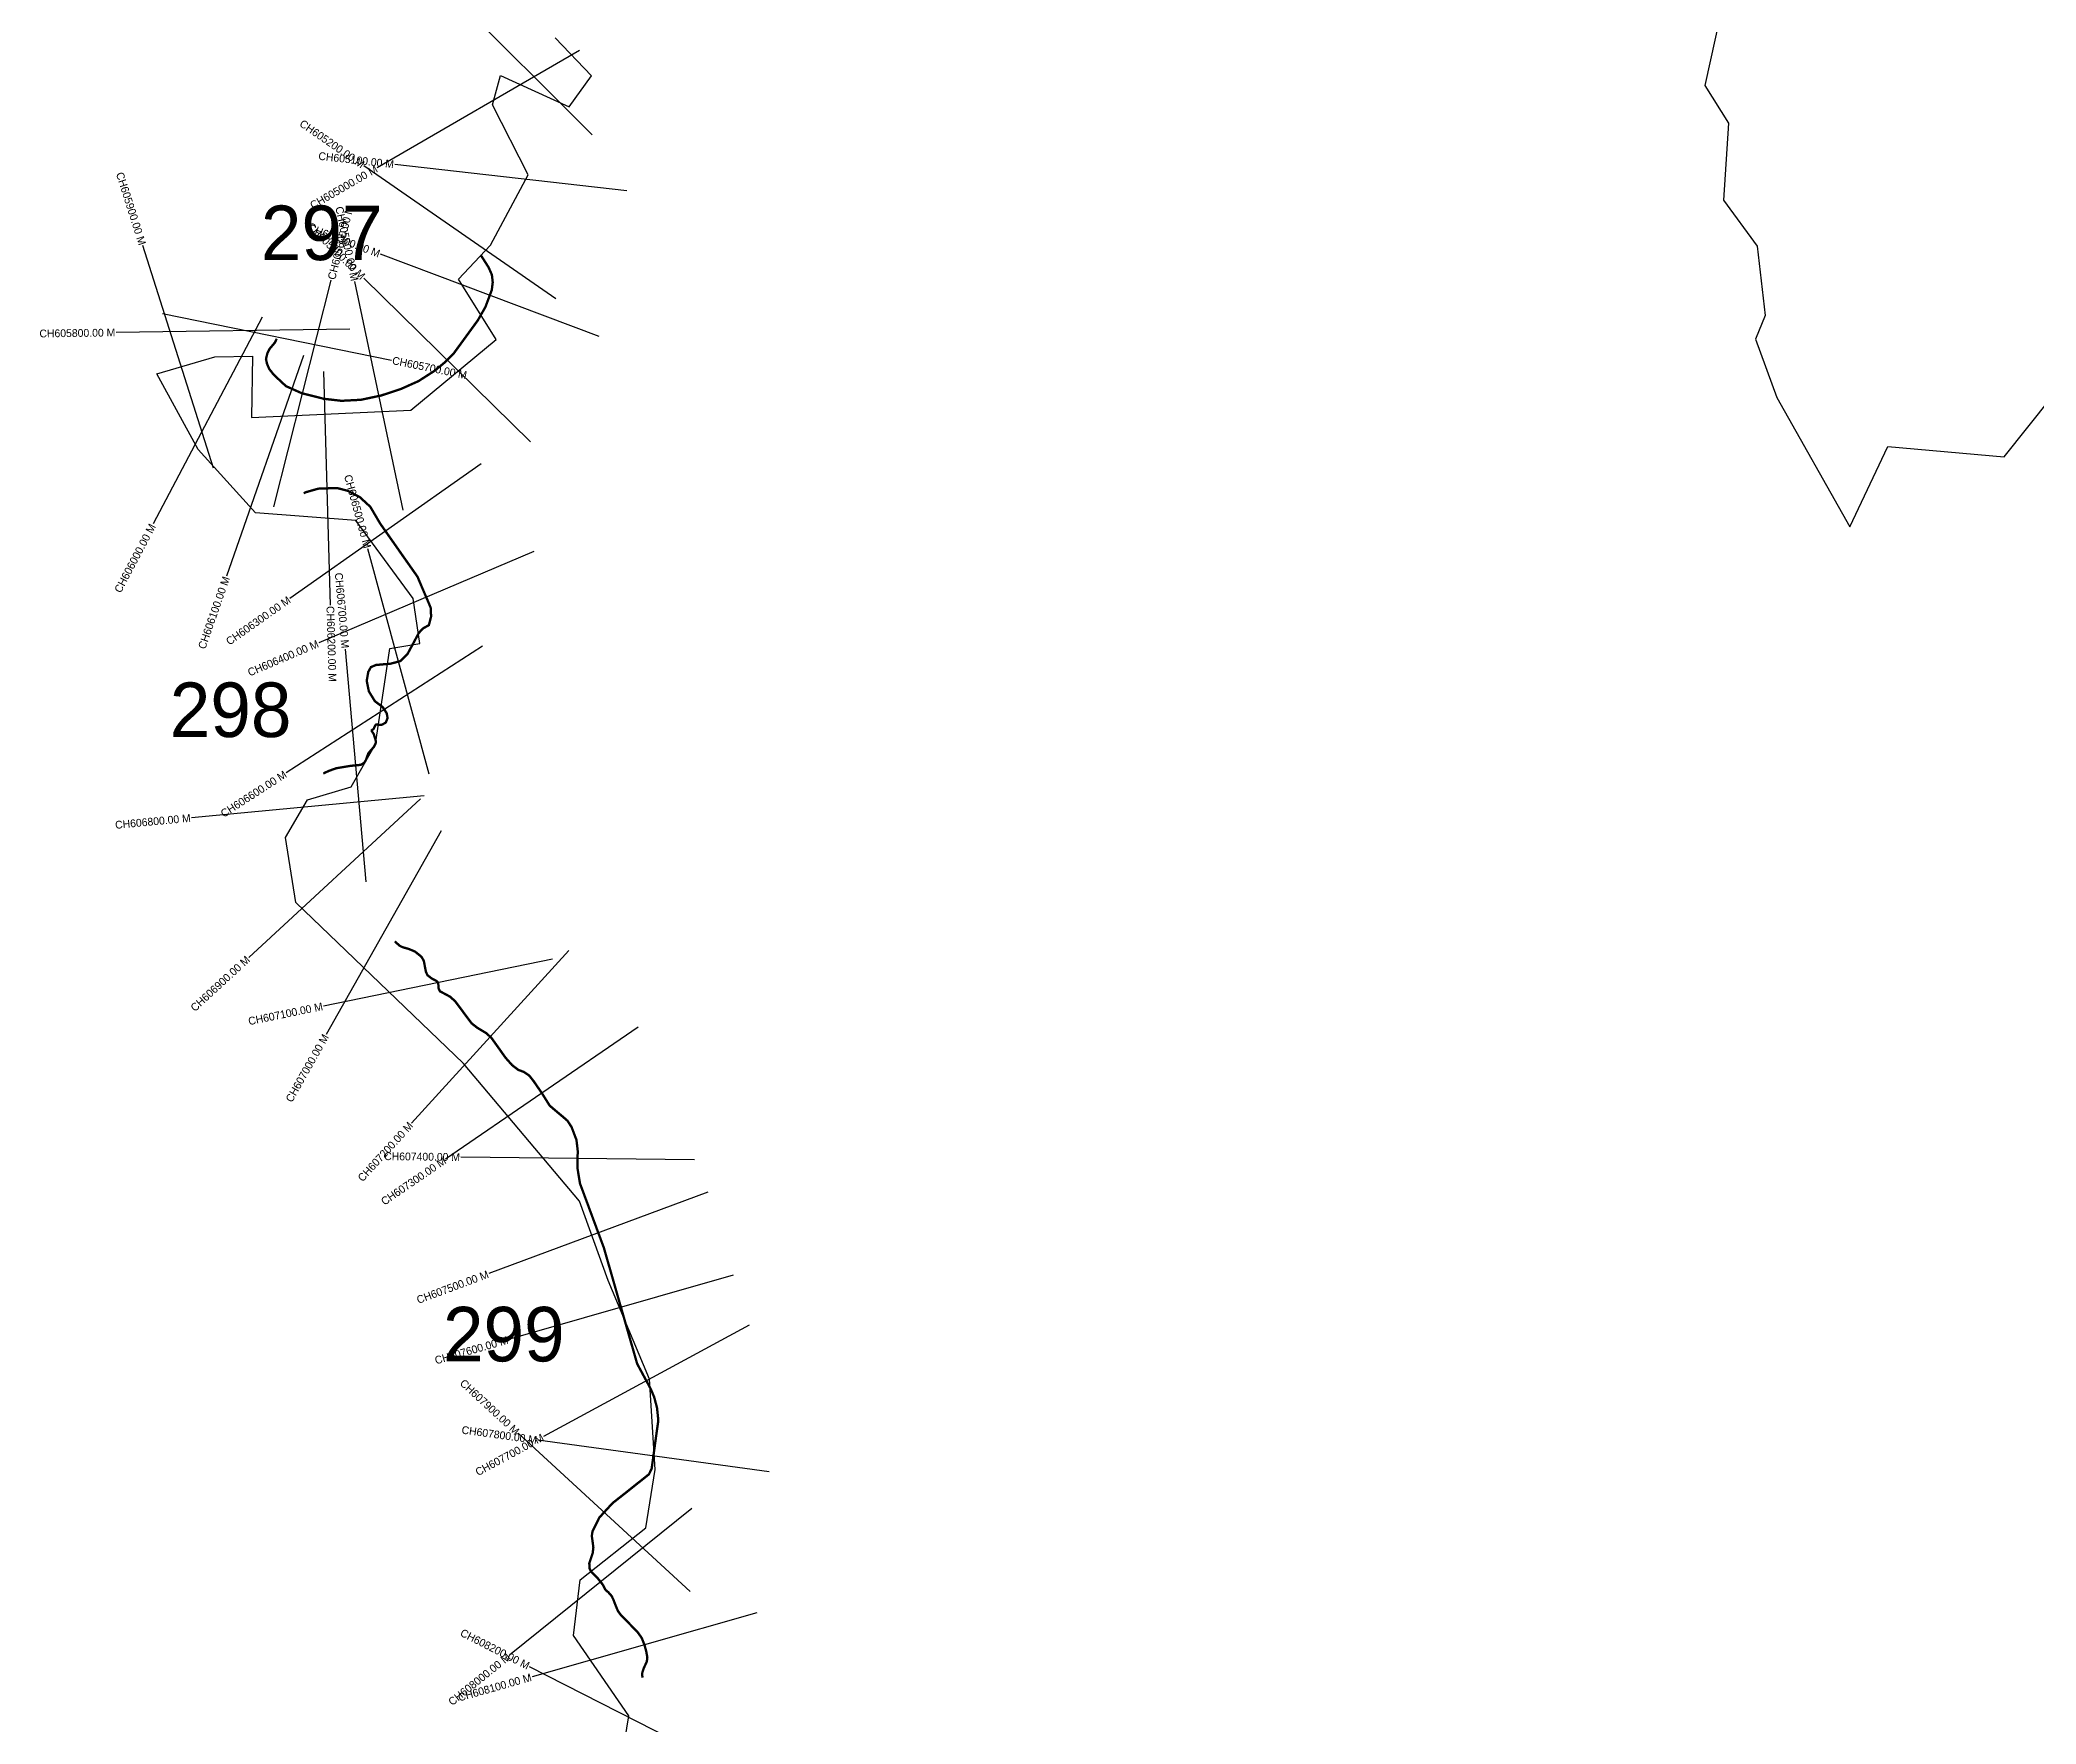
# Model space of a CAD drawing. Header units: metres. Extents: x 319599 to 325959, y 1824838 to 1831473.
# Drawn here: x 319599 to 322162, y 1827826 to 1829988 of the extents above; entities that cross this region are included whole.
import ezdxf
from ezdxf.enums import TextEntityAlignment as Align

# ---------------------------------------------------------------- set-up
doc = ezdxf.new("R2010")
doc.units = ezdxf.units.M
for name, color, linetype in [('CS', 134, 'Continuous'), ('CSMark', 6, 'Continuous'), ('NATURALLY PROTECTED', 3, 'Continuous')]:
    doc.layers.add(name, color=color, linetype=linetype)

msp = doc.modelspace()

# ---------------------------------------------------------------- linework, layer by layer
at = {"color": 6}
for points in [[(321809.5, 1830261.8), (321736.2, 1829929.4), (321766.5, 1829881.3), (321760.2, 1829782.3), (321803.6, 1829723.4), (321813.5, 1829634.3), (321801.1, 1829603.8), (321828.5, 1829529), (321922.3, 1829363.1), (321971.3, 1829466.2), (322120.4, 1829452.7), (322181.1, 1829529.2)], [(320337.7, 1827730.9), (320354.9, 1827836.9), (320283.9, 1827939.7), (320292.5, 1828011.4), (320376.5, 1828077.9), (320388.6, 1828153.1), (320381.2, 1828268.9), (320360.2, 1828318.8), (320328.1, 1828395.6), (320291.7, 1828497.6), (320142.5, 1828674.3), (319927.1, 1828880.9), (319914.1, 1828964.3), (319942.3, 1829012.5), (319998.2, 1829029.4), (320029.7, 1829084.1), (320048.1, 1829206.8), (320086.6, 1829213.3), (320078, 1829271.2), (320004.4, 1829371), (319875.7, 1829381.2), (319802, 1829462.2), (319748.9, 1829559.5), (319823.2, 1829581.1), (319871.6, 1829582.1), (319870.2, 1829503.2), (320074.8, 1829512.9), (320184.6, 1829603.7), (320136.1, 1829681.1), (320177.4, 1829724.7), (320225.4, 1829814.9), (320179.9, 1829904.9), (320190, 1829942.3), (320278.1, 1829902.1), (320307.1, 1829942.1), (320260.2, 1829990.8)]]:
    msp.add_lwpolyline(points, dxfattribs=at)
at = {"layer": 'CS'}
for p, q in [((320307.6, 1829866.1), (320095.4, 1830078.2)), ((320291.3, 1829974.5), (320031.8, 1829824)), ((320352.3, 1829794.2), (320054.2, 1829828.2)), ((320261.3, 1829655.5), (320014.7, 1829826.4)), ((319821.7, 1829438.3), (319730.8, 1829724.2)), ((320316.7, 1829607.4), (320035.8, 1829712.9)), ((319899, 1829388.9), (319972.7, 1829679.8)), ((320065.3, 1829384.3), (320003.2, 1829677.8)), ((320228.7, 1829472.2), (320014.6, 1829682.3)), ((319884.1, 1829632), (319744, 1829366.7)), ((319756.3, 1829636.8), (320050.3, 1829577.1)), ((319996.5, 1829616.7), (319696.5, 1829612.6)), ((319937.1, 1829583), (319838.5, 1829299.7)), ((319962.7, 1829562.3), (319971.5, 1829262.4)), ((320165.1, 1829443.7), (319919.7, 1829271.2)), ((320232.7, 1829331.4), (319956.7, 1829214)), ((320098.6, 1829045.4), (320019.8, 1829334.8)), ((320166.8, 1829210), (319914.8, 1829047.2)), ((320017.5, 1828907.4), (319991, 1829206.2)), ((320092, 1829017.6), (319793.3, 1828989.5)), ((320087.3, 1829013.7), (319866.8, 1828810.4)), ((320114, 1828972.6), (319966.4, 1828711.5)), ((320256.7, 1828808), (319962.8, 1828747.9)), ((320277.9, 1828819.3), (320075.8, 1828597.6)), ((320367, 1828720.6), (320119.4, 1828551.2)), ((320439.1, 1828550.4), (320139.1, 1828554)), ((320456.3, 1828509), (320175.1, 1828404.4)), ((320488.9, 1828402.4), (320200.5, 1828319.7)), ((320509.2, 1828338.4), (320245.3, 1828195.5)), ((320433.5, 1827996.5), (320212.7, 1828199.6)), ((320535, 1828149.9), (320237.8, 1828190.7)), ((320435.5, 1828102.7), (320201.7, 1827914.7)), ((320519.2, 1827968.8), (320230.6, 1827886.9)), ((320494.7, 1827763.8), (320227.3, 1827899.8))]:
    msp.add_line(p, q, dxfattribs=at)
at = {"layer": 'NATURALLY PROTECTED', "const_width": 3, "flags": 128}
for points in [[(320164.1, 1829711.8), (320165.6, 1829710.5), (320174.8, 1829696.1), (320179, 1829686.6), (320180.1, 1829677), (320178.9, 1829667.1), (320170.6, 1829645), (320160.8, 1829627.9), (320130.2, 1829585.9), (320119.1, 1829574.6), (320105.7, 1829563.5), (320084.8, 1829550.1), (320062.5, 1829540.1), (320036.8, 1829531.6), (320010.8, 1829526.1), (319985.9, 1829524.8), (319963.2, 1829527.4), (319934.8, 1829534.6), (319914.7, 1829543.6), (319908.3, 1829549.5), (319898.7, 1829558.6), (319893, 1829565.9), (319890.2, 1829572.7), (319889, 1829578.4), (319890.7, 1829585.6), (319893.6, 1829591.5), (319896.9, 1829595.4), (319900.4, 1829599.5), (319902.8, 1829604.6)], [(319937.4, 1829406.2), (319940.3, 1829407.5), (319955.9, 1829412), (319967, 1829412.4), (319980.2, 1829412.8), (319994, 1829409.3), (320009.5, 1829401.1), (320022.9, 1829388.8), (320035.6, 1829367.2), (320052.6, 1829343), (320064.7, 1829325.7), (320083.5, 1829299), (320091.5, 1829280.2), (320096.3, 1829269.1), (320100.4, 1829259.3), (320101, 1829247.9), (320098.1, 1829236.8), (320090.4, 1829232.5), (320085.2, 1829226.8), (320078, 1829213.4), (320070.9, 1829200.2), (320061.8, 1829190.8), (320049.2, 1829187.4), (320040.2, 1829186.6), (320030.3, 1829185.7), (320023.7, 1829183), (320020.3, 1829176.8), (320018.3, 1829165.3), (320021.1, 1829151.8), (320028.8, 1829139.2), (320038.9, 1829131.6), (320044, 1829123.7), (320045.1, 1829117.5), (320042.8, 1829111.8), (320038.2, 1829109.2), (320036, 1829108.7), (320033.6, 1829108.8), (320031.9, 1829109.3), (320030.8, 1829109.3), (320030, 1829109), (320029.5, 1829108.3), (320028.5, 1829106.6), (320027.5, 1829104.3), (320026.7, 1829103.2), (320025.7, 1829102.6), (320024.9, 1829102), (320024.7, 1829101.3), (320024.7, 1829100.6), (320025.6, 1829099.6), (320027.2, 1829097.4), (320028.9, 1829091.9), (320030.1, 1829087.8), (320029.8, 1829085.2), (320027.4, 1829080.4), (320023.1, 1829075.5), (320020.3, 1829072.1), (320018.5, 1829067.2), (320017.2, 1829063.5), (320015.2, 1829060.2), (320011.1, 1829057.7), (320006.7, 1829057), (319998.1, 1829056.3), (319979.4, 1829053.2), (319970.4, 1829050), (319965.9, 1829048), (319962.6, 1829046.3)], [(320054.4, 1828830.8), (320060.6, 1828825.3), (320064.4, 1828823.4), (320071.9, 1828821.3), (320080, 1828818), (320086.1, 1828813.2), (320089.3, 1828810), (320091.6, 1828805.9), (320092.8, 1828799.7), (320094.3, 1828791.9), (320096.3, 1828787.5), (320101.6, 1828783.4), (320107.6, 1828780.2), (320109.7, 1828778.3), (320110.3, 1828775.1), (320110.7, 1828770.1), (320112.4, 1828766.8), (320117.9, 1828763.9), (320125.3, 1828759.9), (320131.8, 1828754.1), (320139.8, 1828743.4), (320146.7, 1828734.1), (320153, 1828725.7), (320160.1, 1828720.1), (320171.8, 1828713.1), (320178.4, 1828707), (320186, 1828696.4), (320196.5, 1828681.6), (320204.9, 1828672.1), (320212.8, 1828666), (320219.9, 1828663.4), (320226.8, 1828658.8), (320232.6, 1828651.5), (320243.7, 1828635.3), (320253.2, 1828620.1), (320259.6, 1828614.6), (320268.8, 1828606.9), (320275.9, 1828600.8), (320281.3, 1828592.6), (320287.6, 1828576), (320289.2, 1828562.2), (320288.9, 1828539.7), (320292.1, 1828520.2), (320322.8, 1828437.5), (320365.5, 1828288.7), (320382.9, 1828256.5), (320387.3, 1828246.1), (320391, 1828232.2), (320392.7, 1828216), (320390.3, 1828199), (320386.3, 1828169.7), (320384.1, 1828154), (320380.7, 1828146.9), (320375.1, 1828142.4), (320365.4, 1828134.7), (320350.7, 1828123), (320333.9, 1828109.8), (320316.9, 1828091.2), (320313.6, 1828084.5), (320310.2, 1828077.7), (320308.2, 1828073.5), (320307.3, 1828067.7), (320308.3, 1828060.5), (320309.3, 1828052.7), (320308.4, 1828045.7), (320306.3, 1828039.3), (320304.1, 1828032.5), (320304.2, 1828026.4), (320306.5, 1828021.9), (320314.1, 1828014.3), (320319.6, 1828007.5), (320322.1, 1828004), (320324, 1827999.9), (320325.5, 1827997.8), (320328.5, 1827995.4), (320332.8, 1827990.5), (320335.1, 1827985.7), (320337, 1827980.6), (320340.8, 1827971.4), (320344.7, 1827966), (320350.6, 1827960), (320353.6, 1827957), (320359.3, 1827951.2), (320365.6, 1827944.9), (320371.3, 1827936.9), (320374.8, 1827928.2), (320377.1, 1827919.9), (320378.6, 1827911.6), (320377.9, 1827906.4), (320376.3, 1827902.9), (320374, 1827898), (320372.3, 1827892.9), (320371.8, 1827890.5), (320372.2, 1827887.3), (320372.6, 1827885.8)]]:
    msp.add_lwpolyline(points, dxfattribs=at)

# ---------------------------------------------------------------- texts
at = {"char_height": 70, "attachment_point": 1}
for s, width, insert in [('297', 145.682, (319882.4, 1829775.4)), ('298', 95.172, (319765.5, 1829163.2)), ('299', 95.172, (320116.2, 1828361.7))]:
    msp.add_mtext_dynamic_manual_height_columns(s, width=width, gutter_width=1, heights=[0], dxfattribs=dict(at, insert=insert))
at = {"layer": 'CSMark'}
for s, rotation, p in [('CH605200.00 M', 325.2949, (320013.9, 1829826.9)), ('CH605100.00 M', 353.4992, (320053.2, 1829828.3)), ('CH605900.00 M', 287.6369, (319730.5, 1829725.1)), ('CH605000.00 M', 30.116, (320031, 1829823.5)), ('CH605400.00 M', 315.5437, (320013.9, 1829683)), ('CH605300.00 M', 339.4052, (320034.9, 1829713.3)), ('CH605500.00 M', 281.9374, (320003, 1829678.8)), ('CH605800.00 M', 0.7832, (319695.5, 1829612.5)), ('CH606500.00 M', 285.2466, (320019.5, 1829335.8)), ('CH606000.00 M', 62.1727, (319743.6, 1829365.8)), ('CH606100.00 M', 70.8129, (319838.2, 1829298.8)), ('CH606700.00 M', 275.0725, (319990.9, 1829207.2)), ('CH606300.00 M', 35.1128, (319918.9, 1829270.6)), ('CH606400.00 M', 23.0481, (319955.8, 1829213.6)), ('CH606600.00 M', 32.8712, (319914, 1829046.6)), ('CH606800.00 M', 5.3715, (319792.3, 1828989.4)), ('CH606900.00 M', 42.6782, (319866, 1828809.7)), ('CH607100.00 M', 11.5506, (319961.8, 1828747.7)), ('CH607000.00 M', 60.5199, (319965.9, 1828710.6)), ('CH607200.00 M', 47.6328, (320075.1, 1828596.9)), ('CH607300.00 M', 34.3785, (320118.6, 1828550.7)), ('CH607400.00 M', 359.3238, (320138.1, 1828554)), ('CH607500.00 M', 20.3887, (320174.2, 1828404.1)), ('CH607600.00 M', 15.9919, (320199.6, 1828319.5)), ('CH607900.00 M', 317.3963, (320212, 1828200.2)), ('CH607800.00 M', 352.1782, (320236.8, 1828190.8)), ('CH607700.00 M', 28.4278, (320244.5, 1828195.1)), ('CH608200.00 M', 333.0404, (320226.4, 1827900.3)), ('CH608000.00 M', 38.7859, (320200.9, 1827914.1)), ('CH608100.00 M', 15.8402, (320229.6, 1827886.6))]:
    msp.add_text(s, height=10, rotation=rotation, dxfattribs=at).set_placement(p, align=Align.MIDDLE_RIGHT)
for s, rotation, p in [('CH605600.00 M', 75.7822, (319972.9, 1829680.7)), ('CH605700.00 M', 348.5214, (320051.3, 1829576.9)), ('CH606200.00 M', 271.6847, (319971.6, 1829261.4))]:
    msp.add_text(s, height=10, rotation=rotation, dxfattribs=at).set_placement(p, align=Align.MIDDLE_LEFT)

doc.saveas('drawing.dxf')
